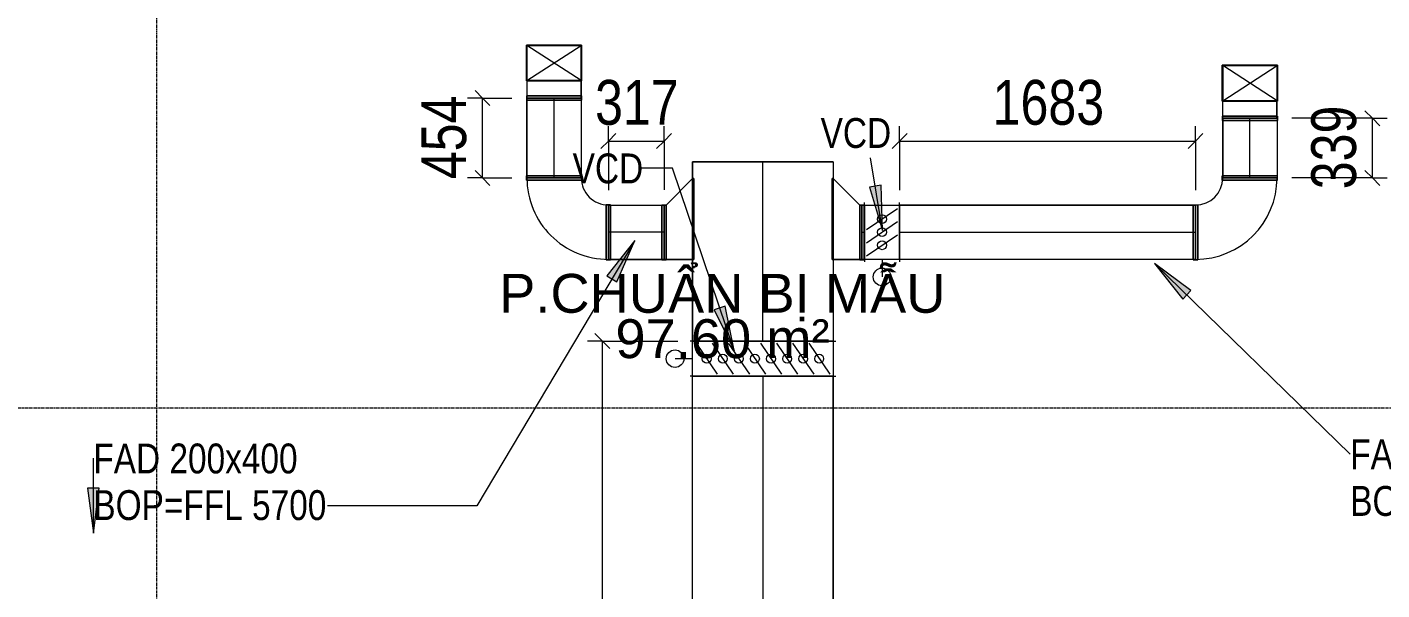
# Model space of a CAD drawing. Header units: millimetres. Extents: x -22227 to 20275, y 15053 to 61060.
# Drawn here: x -12936 to -5231, y 50403 to 53605 of the extents above; entities that cross this region are included whole.
import ezdxf

# ---------------------------------------------------------------- set-up
doc = ezdxf.new("R2010")
doc.units = ezdxf.units.MM
doc.linetypes.add('Grid Line', pattern=[22.225, 12.7, -3.175, 3.175, -3.175])
for name, color, linetype, lineweight in [('A-ANNO-DIMS', 7, 'Continuous', 9), ('A-ANNO-DIMS-170', 7, 'Continuous', 9), ('A-AREA-IDEN', 7, 'Continuous', 9), ('A-DETL-GENF', 7, 'Continuous', 5), ('G-ANNO-TEXT', 7, 'Continuous', 9), ('M-HVAC-DUCT', 7, 'Continuous', 18), ('M-HVAC-DUCT-CNTR', 7, 'Continuous', 5), ('S-GRID', 7, 'Continuous', 9)]:
    doc.layers.add(name, color=color, linetype=linetype, lineweight=lineweight)
doc.layers.add('M-HVAC-DUCT-ANNO', color=7, linetype='Continuous', lineweight=5, true_color=0x007f00)
doc.styles.add('Arial_3', font='arial.ttf', dxfattribs={"width": 0.8, "height": 255})
doc.styles.add('Arial_4', font='arial.ttf', dxfattribs={"height": 221})
doc.styles.add('Arial_5', font='arial.ttf', dxfattribs={"width": 0.8, "height": 170})
doc.dimstyles.new('AK_DIM_2_0_Arial_đỏ', dxfattribs={"dimscale": 304.8, "dimtxt": 260.166147, "dimasz": 0.278871, "dimexe": 0.278871, "dimexo": 0.278871, "dimgap": 0.055774, "dimtad": 1, "dimdec": 0, "dimzin": 0, "dimdsep": 46, "dimtxsty": 'Arial_3', "dimblk1": 'OBLIQUE', "dimblk2": 'OBLIQUE', "dimsah": 1, "dimcen": 0.09, "dimadec": 0, "dimazin": 0, "dimtfac": 1, "dimtdec": 4, "dimtix": 1, "dimtmove": 0, "dimatfit": 3, "dimfxl": 1, "dimtvp": 1, "dimtolj": 1, "dimtzin": 0, "dimarcsym": 2})

# ---------------------------------------------------------------- blocks, each defined once
blk = doc.blocks.new('VanGio_ChuNhat_TrucVit - VCD-1592545-MẶT BẰNG HỆ THỐNG GIÓ TƯƠI')
at = {"layer": 'A-DETL-GENF', "color": 4, "true_color": 0x00ffff}
for p, q in [((-100, 400), (-100, 415)), ((-100, 400), (100, 400)), ((-100, -400), (-100, 400)), ((100, 400), (100, 415)), ((100, 400), (100, -400)), ((-87.5, 260), (87.5, 380)), ((-87.5, 168.6), (87.5, 288.6)), ((-87.5, 77.1), (87.5, 197.1)), ((-87.5, -14.3), (87.5, 105.7)), ((-87.5, -105.7), (87.5, 14.3)), ((-87.5, -197.1), (87.5, -77.1)), ((-87.5, -288.6), (87.5, -168.6)), ((-87.5, -380), (87.5, -260)), ((100, -400), (-100, -400)), ((-100, -400), (-100, -415)), ((0, -400), (0, -500)), ((100, -400), (100, -415))]:
    blk.add_line(p, q, dxfattribs=at)
for centre, radius in [((0, 320), 25), ((0, 228.6), 25), ((0, 137.1), 25), ((0, 45.7), 25), ((0, -45.7), 25), ((0, -137.1), 25), ((0, -228.6), 25), ((0, -320), 25), ((0, -500), 50)]:
    blk.add_circle(centre, radius, dxfattribs=at)
blk = doc.blocks.new('ChanRe_ChuNhat_NepC1 - Standard-2542380-MẶT BẰNG HỆ THỐNG GIÓ TƯƠI')
at = {"layer": 'M-HVAC-DUCT', "color": 4, "true_color": 0x00ffff}
for p, q in [((0, 304.5), (-6.096, 304.5)), ((-6.096, -154.5), (-6.096, 304.5)), ((-6.096, 304.5), (-6.096, -154.5)), ((-6.096, 304.5), (0, 304.5)), ((150, 154.5), (0, 304.5)), ((150, 154.5), (0, 304.5)), ((150, -156.5), (150, 156.5)), ((150, 156.5), (150, -156.5)), ((162.5, 156.5), (150, 156.5)), ((162.5, 156.5), (150, 156.5)), ((150, 154.5), (150, -154.5)), ((150, -154.5), (150, 154.5)), ((150, -154.5), (150, 154.5)), ((150, 154.5), (150, -154.5)), ((162.5, 154.5), (150, 154.5)), ((162.5, 154.5), (150, 154.5)), ((162.5, -156.5), (162.5, 156.5)), ((162.5, 156.5), (162.5, -156.5)), ((175, 156.5), (162.5, 156.5)), ((175, 156.5), (162.5, 156.5)), ((162.5, -156.5), (162.5, 156.5)), ((162.5, 156.5), (162.5, -156.5)), ((162.5, -154.5), (162.5, 154.5)), ((162.5, 154.5), (162.5, -154.5)), ((175, 154.5), (162.5, 154.5)), ((175, 154.5), (162.5, 154.5)), ((162.5, -154.5), (162.5, 154.5)), ((162.5, 154.5), (162.5, -154.5)), ((175, -156.5), (175, 156.5)), ((175, 156.5), (175, -156.5)), ((175, -154.5), (175, 154.5)), ((175, 154.5), (175, -154.5)), ((-6.096, -154.5), (150, -154.5)), ((150, -154.5), (-6.096, -154.5)), ((150, -154.5), (162.5, -154.5)), ((162.5, -154.5), (150, -154.5)), ((150, -156.5), (162.5, -156.5)), ((162.5, -156.5), (150, -156.5)), ((162.5, -154.5), (175, -154.5)), ((175, -154.5), (162.5, -154.5)), ((162.5, -156.5), (175, -156.5)), ((175, -156.5), (162.5, -156.5))]:
    blk.add_line(p, q, dxfattribs=at)
blk = doc.blocks.new('Cut_ChuNhat_NepC1 - 1 W-2211505-MẶT BẰNG HỆ THỐNG GIÓ TƯƠI')
at = {"layer": 'M-HVAC-DUCT', "color": 4, "true_color": 0x00ffff}
for p, q in [((-156.5, 321.5), (156.5, 321.5)), ((156.5, 321.5), (-156.5, 321.5)), ((-156.5, 321.5), (-156.5, 296.5)), ((-156.5, 296.5), (-156.5, 321.5)), ((-154.5, 309), (154.5, 309)), ((154.5, 309), (-154.5, 309)), ((156.5, 296.5), (156.5, 321.5)), ((156.5, 296.5), (156.5, 321.5)), ((-156.5, 296.5), (156.5, 296.5)), ((156.5, 296.5), (-156.5, 296.5)), ((-321.5, -156.5), (-321.5, 156.5)), ((-321.5, 156.5), (-321.5, -156.5)), ((-321.5, 156.5), (-296.5, 156.5)), ((-321.5, 156.5), (-296.5, 156.5)), ((-309, 154.5), (-309, -154.5)), ((-309, -154.5), (-309, 154.5)), ((-296.5, -156.5), (-296.5, 156.5)), ((-296.5, 156.5), (-296.5, -156.5)), ((-296.5, -156.5), (-321.5, -156.5)), ((-321.5, -156.5), (-296.5, -156.5))]:
    blk.add_line(p, q, dxfattribs=at)
for radius in [154.5, 154.5, 463.5, 463.5]:
    blk.add_arc((-309, 309), radius, 270, 0, dxfattribs=at)
blk = doc.blocks.new('Cut_ChuNhat_NepC1 - 1 W-2212403-MẶT BẰNG HỆ THỐNG GIÓ TƯƠI')
at = {"layer": 'M-HVAC-DUCT', "color": 4, "true_color": 0x00ffff}
for p, q in [((-9782.4, 53502.7), (-10095.4, 53502.7)), ((-10095.4, 53502.7), (-10095.4, 53298.7)), ((-10095.4, 53298.7), (-10095.4, 53502.7)), ((-10095.4, 53502.7), (-9782.4, 53502.7)), ((-9784.4, 53500.7), (-10093.4, 53500.7)), ((-10093.4, 53300.7), (-10093.4, 53500.7)), ((-10093.4, 53500.7), (-9784.4, 53500.7)), ((-10093.4, 53500.7), (-10093.4, 53200.7)), ((-9784.4, 53500.7), (-9784.4, 53300.7)), ((-9784.4, 53500.7), (-9784.4, 53200.7)), ((-9782.4, 53298.7), (-9782.4, 53502.7)), ((-9782.4, 53502.7), (-9782.4, 53298.7)), ((-10095.4, 53298.7), (-9782.4, 53298.7)), ((-9782.4, 53298.7), (-10095.4, 53298.7)), ((-9784.4, 53300.7), (-10093.4, 53300.7)), ((-10093.4, 53300.7), (-10093.4, 53200.7)), ((-9784.4, 53200.7), (-9784.4, 53300.7)), ((-9782.4, 53213.2), (-10095.4, 53213.2)), ((-10095.4, 53213.2), (-9782.4, 53213.2)), ((-10095.4, 53213.2), (-10095.4, 53188.2)), ((-10095.4, 53213.2), (-10095.4, 53188.2)), ((-9782.4, 53188.2), (-10095.4, 53188.2)), ((-10095.4, 53188.2), (-9782.4, 53188.2)), ((-9784.4, 53200.7), (-10093.4, 53200.7)), ((-10093.4, 53200.7), (-9784.4, 53200.7)), ((-9782.4, 53188.2), (-9782.4, 53213.2)), ((-9782.4, 53213.2), (-9782.4, 53188.2))]:
    blk.add_line(p, q, dxfattribs=at)
blk = doc.blocks.new('ChanRe_ChuNhat_NepC1 - Standard-2542615-MẶT BẰNG HỆ THỐNG GIÓ TƯƠI')
at = {"layer": 'M-HVAC-DUCT', "color": 4, "true_color": 0x00ffff}
for p, q in [((150, 154.5), (-6.096, 154.5)), ((-6.096, 154.5), (150, 154.5)), ((-6.096, 154.5), (-6.096, -304.5)), ((-6.096, -304.5), (-6.096, 154.5)), ((150, 156.5), (150, -156.5)), ((150, -156.5), (150, 156.5)), ((162.5, 156.5), (150, 156.5)), ((150, 156.5), (162.5, 156.5)), ((150, 154.5), (150, -154.5)), ((150, -154.5), (150, 154.5)), ((150, 154.5), (150, -154.5)), ((150, -154.5), (150, 154.5)), ((162.5, 154.5), (150, 154.5)), ((150, 154.5), (162.5, 154.5)), ((162.5, 156.5), (162.5, -156.5)), ((162.5, -156.5), (162.5, 156.5)), ((175, 156.5), (162.5, 156.5)), ((162.5, 156.5), (175, 156.5)), ((162.5, 156.5), (162.5, -156.5)), ((162.5, -156.5), (162.5, 156.5)), ((162.5, 154.5), (162.5, -154.5)), ((162.5, -154.5), (162.5, 154.5)), ((175, 154.5), (162.5, 154.5)), ((162.5, 154.5), (175, 154.5)), ((162.5, 154.5), (162.5, -154.5)), ((162.5, -154.5), (162.5, 154.5)), ((175, 156.5), (175, -156.5)), ((175, -156.5), (175, 156.5)), ((175, 154.5), (175, -154.5)), ((175, -154.5), (175, 154.5)), ((0, -304.5), (150, -154.5)), ((0, -304.5), (150, -154.5)), ((150, -154.5), (162.5, -154.5)), ((150, -154.5), (162.5, -154.5)), ((150, -156.5), (162.5, -156.5)), ((150, -156.5), (162.5, -156.5)), ((162.5, -154.5), (175, -154.5)), ((162.5, -154.5), (175, -154.5)), ((162.5, -156.5), (175, -156.5)), ((162.5, -156.5), (175, -156.5)), ((-6.096, -304.5), (0, -304.5)), ((0, -304.5), (-6.096, -304.5))]:
    blk.add_line(p, q, dxfattribs=at)
blk = doc.blocks.new('VanGio_ChuNhat_TrucVit - VCD-2542686-MẶT BẰNG HỆ THỐNG GIÓ TƯƠI')
at = {"layer": 'A-DETL-GENF', "color": 4, "true_color": 0x00ffff}
for p, q in [((-100, 154.5), (-100, 169.5)), ((-100, 154.5), (100, 154.5)), ((-100, -154.5), (-100, 154.5)), ((100, 154.5), (100, 169.5)), ((100, 154.5), (100, -154.5)), ((-87.5, 14.5), (87.5, 134.5)), ((-87.5, -60), (87.5, 60)), ((-87.5, -134.5), (87.5, -14.5)), ((100, -154.5), (-100, -154.5)), ((-100, -154.5), (-100, -169.5)), ((0, -154.5), (0, -254.5)), ((100, -154.5), (100, -169.5))]:
    blk.add_line(p, q, dxfattribs=at)
for centre, radius in [((0, 74.5), 25), ((0, 0), 25), ((0, -74.5), 25), ((0, -254.5), 50)]:
    blk.add_circle(centre, radius, dxfattribs=at)
blk = doc.blocks.new('AK-SGS-M3-Hrvt_rvt-1-MẶT BẰNG HỆ THỐNG GIÓ TƯƠI')
at = {"layer": 'M-HVAC-DUCT', "color": 4, "true_color": 0x00ffff}
for p, q in [((-10093.4, 53200.7), (-9784.4, 53200.7)), ((-9784.4, 53200.7), (-10093.4, 53200.7)), ((-10093.4, 52747.1), (-10093.4, 53200.7)), ((-10093.4, 53200.7), (-10093.4, 52747.1)), ((-9784.4, 53200.7), (-9784.4, 52747.1)), ((-9784.4, 53200.7), (-9784.4, 52747.1)), ((-6136.3, 53086.2), (-5827.3, 53086.2)), ((-5827.3, 53086.2), (-6136.3, 53086.2)), ((-6136.3, 52747.1), (-6136.3, 53086.2)), ((-6136.3, 53086.2), (-6136.3, 52747.1)), ((-5827.3, 53086.2), (-5827.3, 52747.1)), ((-5827.3, 53086.2), (-5827.3, 52747.1)), ((-9150.8, 52838.4), (-8350.8, 52838.4)), ((-8350.8, 52838.4), (-9150.8, 52838.4)), ((-9150.8, 51818.4), (-9150.8, 52838.4)), ((-9150.8, 52838.4), (-9150.8, 51818.4)), ((-8350.8, 52838.4), (-8350.8, 51818.4)), ((-8350.8, 52838.4), (-8350.8, 51818.4)), ((-10093.4, 52747.1), (-9784.4, 52747.1)), ((-9784.4, 52747.1), (-10093.4, 52747.1)), ((-9150.8, 52742.6), (-9144.7, 52742.6)), ((-9150.8, 52742.6), (-9150.8, 52283.6)), ((-9150.8, 52742.6), (-9150.8, 52283.6)), ((-9144.7, 52742.6), (-9150.8, 52742.6)), ((-9144.7, 52742.6), (-9144.7, 52283.6)), ((-9144.7, 52283.6), (-9144.7, 52742.6)), ((-8356.9, 52742.6), (-8350.8, 52742.6)), ((-8356.9, 52283.6), (-8356.9, 52742.6)), ((-8356.9, 52742.6), (-8356.9, 52283.6)), ((-8350.8, 52742.6), (-8356.9, 52742.6)), ((-8350.8, 52283.6), (-8350.8, 52742.6)), ((-8350.8, 52742.6), (-8350.8, 52283.6)), ((-6136.3, 52747.1), (-5827.3, 52747.1)), ((-5827.3, 52747.1), (-6136.3, 52747.1)), ((-9629.9, 52283.6), (-9629.9, 52592.6)), ((-9629.9, 52592.6), (-9629.9, 52283.6)), ((-9629.9, 52592.6), (-9313.3, 52592.6)), ((-9629.9, 52592.6), (-9313.3, 52592.6)), ((-9313.3, 52283.6), (-9313.3, 52592.6)), ((-9313.3, 52592.6), (-9313.3, 52283.6)), ((-8188.3, 52592.6), (-8188.3, 52283.6)), ((-8188.3, 52283.6), (-8188.3, 52592.6)), ((-8188.3, 52592.6), (-8173.6, 52592.6)), ((-8173.6, 52592.6), (-8188.3, 52592.6)), ((-8173.6, 52592.6), (-8173.6, 52283.6)), ((-8173.6, 52283.6), (-8173.6, 52592.6)), ((-7973.6, 52592.6), (-7973.6, 52283.6)), ((-7973.6, 52283.6), (-7973.6, 52592.6)), ((-7973.6, 52592.6), (-6290.8, 52592.6)), ((-6290.8, 52592.6), (-7973.6, 52592.6)), ((-6290.8, 52592.6), (-6290.8, 52283.6)), ((-6290.8, 52283.6), (-6290.8, 52592.6)), ((-9313.3, 52283.6), (-9629.9, 52283.6)), ((-9629.9, 52283.6), (-9313.3, 52283.6)), ((-9144.7, 52283.6), (-9150.8, 52283.6)), ((-9150.8, 52283.6), (-9144.7, 52283.6)), ((-8350.8, 52283.6), (-8356.9, 52283.6)), ((-8356.9, 52283.6), (-8350.8, 52283.6)), ((-8173.6, 52283.6), (-8188.3, 52283.6)), ((-8173.6, 52283.6), (-8188.3, 52283.6)), ((-6290.8, 52283.6), (-7973.6, 52283.6)), ((-6290.8, 52283.6), (-7973.6, 52283.6)), ((-9150.8, 51818.4), (-8350.8, 51818.4)), ((-8350.8, 51818.4), (-9150.8, 51818.4)), ((-8350.8, 51618.4), (-9150.8, 51618.4)), ((-9150.8, 51618.4), (-8350.8, 51618.4)), ((-9150.8, 47136.9), (-9150.8, 51618.4)), ((-9150.8, 47136.9), (-9150.8, 51618.4)), ((-8350.8, 51618.4), (-8350.8, 47136.9)), ((-8350.8, 47136.9), (-8350.8, 51618.4))]:
    blk.add_line(p, q, dxfattribs=at)
at = {"layer": 'M-HVAC-DUCT-ANNO', "color": 4, "true_color": 0x00ffff}
for p, q in [((-9784.4, 53500.7), (-10093.4, 53500.7)), ((-10093.4, 53500.7), (-10093.4, 53300.7)), ((-10093.4, 53300.7), (-9784.4, 53500.7)), ((-9784.4, 53300.7), (-10093.4, 53500.7)), ((-9784.4, 53300.7), (-9784.4, 53500.7)), ((-5827.3, 53386.2), (-6136.3, 53386.2)), ((-6136.3, 53386.2), (-6136.3, 53186.2)), ((-6136.3, 53186.2), (-5827.3, 53386.2)), ((-5827.3, 53186.2), (-6136.3, 53386.2)), ((-5827.3, 53186.2), (-5827.3, 53386.2)), ((-10093.4, 53300.7), (-9784.4, 53300.7)), ((-6136.3, 53186.2), (-5827.3, 53186.2))]:
    blk.add_line(p, q, dxfattribs=at)
at = {"layer": 'M-HVAC-DUCT-CNTR', "color": 4, "true_color": 0x00ffff}
for p, q in [((-9938.9, 52747.1), (-9938.9, 53200.7)), ((-5981.8, 52747.1), (-5981.8, 53086.2)), ((-8750.8, 51818.4), (-8750.8, 52838.4)), ((-9313.3, 52438.1), (-9629.9, 52438.1)), ((-8188.3, 52438.1), (-8173.6, 52438.1)), ((-7973.6, 52438.1), (-6290.8, 52438.1)), ((-8750.8, 51618.4), (-8750.8, 47136.9))]:
    blk.add_line(p, q, dxfattribs=at)
at = {"layer": 'M-HVAC-DUCT', "color": 4, "lineweight": 18, "true_color": 0x00ffff}
for name, p in [('Cut_ChuNhat_NepC1 - 1 W-2212403-MẶT BẰNG HỆ THỐNG GIÓ TƯƠI', (0, 0)), ('Cut_ChuNhat_NepC1 - 1 W-2212403-MẶT BẰNG HỆ THỐNG GIÓ TƯƠI', (3957, -114.6)), ('Cut_ChuNhat_NepC1 - 1 W-2211505-MẶT BẰNG HỆ THỐNG GIÓ TƯƠI', (-5981.8, 52438.1)), ('VanGio_ChuNhat_TrucVit - VCD-2542686-MẶT BẰNG HỆ THỐNG GIÓ TƯƠI', (-8073.6, 52438.1))]:
    blk.add_blockref(name, p, dxfattribs=at)
at = {"layer": 'M-HVAC-DUCT', "color": 4, "lineweight": 18, "true_color": 0x00ffff, "rotation": 270.0000000000001}
for name, p in [('Cut_ChuNhat_NepC1 - 1 W-2211505-MẶT BẰNG HỆ THỐNG GIÓ TƯƠI', (-9938.9, 52438.1)), ('VanGio_ChuNhat_TrucVit - VCD-1592545-MẶT BẰNG HỆ THỐNG GIÓ TƯƠI', (-8750.8, 51718.4))]:
    blk.add_blockref(name, p, dxfattribs=at)
at = {"layer": 'M-HVAC-DUCT', "color": 4, "lineweight": 18, "true_color": 0x00ffff, "extrusion": (0, 0, -1)}
blk.add_blockref('ChanRe_ChuNhat_NepC1 - Standard-2542380-MẶT BẰNG HỆ THỐNG GIÓ TƯƠI', (9150.8, 52438.1), dxfattribs=at)
at = {"layer": 'M-HVAC-DUCT', "color": 4, "lineweight": 18, "true_color": 0x00ffff, "extrusion": (0, 0, -1), "rotation": 180}
blk.add_blockref('ChanRe_ChuNhat_NepC1 - Standard-2542615-MẶT BẰNG HỆ THỐNG GIÓ TƯƠI', (8350.8, 52438.1), dxfattribs=at)
blk = doc.blocks.new('DIMBLOCK34-MẶT BẰNG HỆ THỐNG GIÓ TƯƠI')
at = {"layer": 'A-ANNO-DIMS-170', "color": 1, "true_color": 0xff0000}
for p, q in [((-9664.2, 51818.4), (-9706.7, 51860.9)), ((-9664.2, 51818.4), (-9749.2, 51818.4)), ((-9664.2, 47136.9), (-9664.2, 51818.4)), ((-9664.2, 51818.4), (-9621.7, 51775.9)), ((-9664.2, 51818.4), (-9235.8, 51818.4)), ((-9664.2, 47136.9), (-9706.7, 47179.4)), ((-9664.2, 47136.9), (-9749.2, 47136.9)), ((-9664.2, 47136.9), (-9621.7, 47094.4)), ((-9664.2, 47136.9), (-8435.8, 47136.9))]:
    blk.add_line(p, q, dxfattribs=at)
at = {"layer": 'A-ANNO-DIMS-170', "color": 0, "insert": (-10012.2, 49165.5), "char_height": 255, "width": 749.279, "attachment_point": 1, "rotation": 90, "line_spacing_factor": 0.941778, "style": 'Arial_3'}
blk.add_mtext('4682', dxfattribs=at)
blk = doc.blocks.new('_Oblique')
at = {"color": 0, "linetype": 'ByBlock', "lineweight": -2}
blk.add_line((-0.5, -0.5), (0.5, 0.5), dxfattribs=at)
blk = doc.blocks.new('DIMBLOCK35-MẶT BẰNG HỆ THỐNG GIÓ TƯƠI')
at = {"layer": 'A-ANNO-DIMS-170', "color": 1, "true_color": 0xff0000}
for p, q in [((-7973.6, 52956.2), (-7973.6, 53041.2)), ((-6290.8, 52956.2), (-6290.8, 53041.2)), ((-7973.6, 52956.2), (-8016.1, 52913.7)), ((-7973.6, 52956.2), (-7931.1, 52998.7)), ((-7973.6, 52956.2), (-6290.8, 52956.2)), ((-7973.6, 52956.2), (-7973.6, 52677.6)), ((-6290.8, 52956.2), (-6333.3, 52913.7)), ((-6290.8, 52956.2), (-6248.3, 52998.7)), ((-6290.8, 52956.2), (-6290.8, 52677.6))]:
    blk.add_line(p, q, dxfattribs=at)
at = {"layer": 'A-ANNO-DIMS-170', "color": 0, "insert": (-7444.4, 53304.3), "char_height": 255, "width": 749.279, "attachment_point": 1, "line_spacing_factor": 0.941778, "style": 'Arial_3'}
blk.add_mtext('1683', dxfattribs=at)
blk = doc.blocks.new('DIMBLOCK36-MẶT BẰNG HỆ THỐNG GIÓ TƯƠI')
at = {"layer": 'A-ANNO-DIMS-170', "color": 1, "true_color": 0xff0000}
for p, q in [((-9629.9, 52956.2), (-9629.9, 53041.2)), ((-9313.3, 52956.2), (-9313.3, 53041.2)), ((-9629.9, 52956.2), (-9672.4, 52913.7)), ((-9629.9, 52956.2), (-9587.4, 52998.7)), ((-9629.9, 52956.2), (-9313.3, 52956.2)), ((-9629.9, 52956.2), (-9629.9, 52677.6)), ((-9313.3, 52956.2), (-9355.8, 52913.7)), ((-9313.3, 52956.2), (-9270.8, 52998.7)), ((-9313.3, 52956.2), (-9313.3, 52679.6))]:
    blk.add_line(p, q, dxfattribs=at)
at = {"layer": 'A-ANNO-DIMS-170', "color": 0, "insert": (-9705.7, 53304.3), "char_height": 255, "width": 561.959, "attachment_point": 1, "line_spacing_factor": 0.941778, "style": 'Arial_3'}
blk.add_mtext('317', dxfattribs=at)
blk = doc.blocks.new('DIMBLOCK37-MẶT BẰNG HỆ THỐNG GIÓ TƯƠI')
at = {"layer": 'A-ANNO-DIMS-170', "color": 1, "true_color": 0xff0000}
for p, q in [((-5284.8, 53086.2), (-5327.3, 53128.7)), ((-5284.8, 53086.2), (-5742.3, 53086.2)), ((-5284.8, 52747.1), (-5284.8, 53086.2)), ((-5284.8, 53086.2), (-5242.3, 53043.7)), ((-5284.8, 53086.2), (-5199.8, 53086.2)), ((-5284.8, 52747.1), (-5327.3, 52789.6)), ((-5284.8, 52747.1), (-5742.3, 52747.1)), ((-5284.8, 52747.1), (-5242.3, 52704.6)), ((-5284.8, 52747.1), (-5199.8, 52747.1))]:
    blk.add_line(p, q, dxfattribs=at)
at = {"layer": 'A-ANNO-DIMS-170', "color": 0, "insert": (-5632.8, 52682.5), "char_height": 255, "width": 561.959, "attachment_point": 1, "rotation": 90, "line_spacing_factor": 0.941778, "style": 'Arial_3'}
blk.add_mtext('339', dxfattribs=at)
blk = doc.blocks.new('DIMBLOCK38-MẶT BẰNG HỆ THỐNG GIÓ TƯƠI')
at = {"layer": 'A-ANNO-DIMS-170', "color": 1, "true_color": 0xff0000}
for p, q in [((-10346, 53200.7), (-10431, 53200.7)), ((-10346, 53200.7), (-10388.5, 53243.2)), ((-10346, 52747.1), (-10346, 53200.7)), ((-10346, 53200.7), (-10303.5, 53158.2)), ((-10346, 53200.7), (-10178.4, 53200.7)), ((-10346, 52747.1), (-10388.5, 52789.6)), ((-10346, 52747.1), (-10431, 52747.1)), ((-10346, 52747.1), (-10303.5, 52704.6)), ((-10346, 52747.1), (-10178.4, 52747.1))]:
    blk.add_line(p, q, dxfattribs=at)
at = {"layer": 'A-ANNO-DIMS-170', "color": 0, "insert": (-10694, 52739.8), "char_height": 255, "width": 561.959, "attachment_point": 1, "rotation": 90, "line_spacing_factor": 0.941778, "style": 'Arial_3'}
blk.add_mtext('454', dxfattribs=at)

msp = doc.modelspace()

# ---------------------------------------------------------------- hatches: boundary and pattern name
at = {"layer": 'G-ANNO-TEXT', "true_color": 0xff0000}
for points in [[(-8071.1, 52448.5), (-8079.2, 52705.5), (-8145.5, 52694.7)], [(-9479.4, 52391.1), (-9638.8, 52189.3), (-9581.1, 52154.9)], [(-6523.1, 52259.4), (-6363.8, 52057.4), (-6317, 52105.5)], [(-8915.3, 51764.9), (-8965, 52017.3), (-9028.7, 51995.8)], [(-12559.3, 50725.9), (-12525.8, 50980.9), (-12592.9, 50980.9)]]:
    msp.add_hatch(color=1, dxfattribs=at).paths.add_polyline_path(points)

# ---------------------------------------------------------------- linework, layer by layer
at = {"layer": 'G-ANNO-TEXT', "color": 1, "true_color": 0xff0000}
for p, q in [((-8071.1, 52448.5), (-8138.9, 52862)), ((-9265.3, 52802.2), (-9446.4, 52802.2)), ((-8915.3, 51764.9), (-9265.3, 52802.2)), ((-8079.2, 52705.5), (-8145.5, 52694.7)), ((-8071.1, 52448.5), (-8079.2, 52705.5)), ((-8145.5, 52694.7), (-8071.1, 52448.5)), ((-9479.4, 52391.1), (-10378.9, 50882.2)), ((-9479.4, 52391.1), (-9638.8, 52189.3)), ((-9581.1, 52154.9), (-9479.4, 52391.1)), ((-6523.1, 52259.4), (-6363.8, 52057.4)), ((-6317, 52105.5), (-6523.1, 52259.4)), ((-6523.1, 52259.4), (-5410.7, 51175.9)), ((-9638.8, 52189.3), (-9581.1, 52154.9)), ((-6363.8, 52057.4), (-6317, 52105.5)), ((-8965, 52017.3), (-9028.7, 51995.8)), ((-8915.3, 51764.9), (-8965, 52017.3)), ((-9028.7, 51995.8), (-8915.3, 51764.9)), ((-12559.3, 50725.9), (-12559.3, 51152.1)), ((-12525.8, 50980.9), (-12592.9, 50980.9)), ((-12592.9, 50980.9), (-12559.3, 50725.9)), ((-12559.3, 50725.9), (-12525.8, 50980.9)), ((-10378.9, 50882.2), (-11227.9, 50882.2))]:
    msp.add_line(p, q, dxfattribs=at)
at = {"layer": 'S-GRID', "linetype": 'Grid Line'}
for p, q in [((-12198.6, 15335.3), (-12198.6, 59870.5)), ((20274.5, 51436.9), (-21036.6, 51436.9))]:
    msp.add_line(p, q, dxfattribs=at)

# ---------------------------------------------------------------- block references
at = {"lineweight": 5}
msp.add_blockref('AK-SGS-M3-Hrvt_rvt-1-MẶT BẰNG HỆ THỐNG GIÓ TƯƠI', (0, 0), dxfattribs=at)

# ---------------------------------------------------------------- texts
at = {"layer": 'A-AREA-IDEN', "char_height": 221, "line_spacing_factor": 0.936439, "style": 'Arial_4'}
for s, insert, width, attachment_point in [('\\pxqc,t9.76923,19.53846,29.30769,39.07692,48.84615,58.61538,68.38462,78.15385,87.92308,97.69231,107.46154,117.23077,127,136.76923,146.53846,156.30769,166.07692,175.84615,185.61538,195.38462,205.15385,214.92308,224.69231,234.46154,244.23077,254,263.76923,273.53846,283.30769,293.07692,302.84615,312.61538;{P.CHUẨN BỊ MẪU}', (-8982.1, 51930.9), 2507.5, 8), ('\\pxqc,t9.76923,19.53846,29.30769,39.07692,48.84615,58.61538,68.38462,78.15385,87.92308,97.69231,107.46154,117.23077,127,136.76923,146.53846,156.30769,166.07692,175.84615,185.61538,195.38462,205.15385,214.92308,224.69231,234.46154,244.23077,254,263.76923,273.53846,283.30769,293.07692,302.84615,312.61538;{97.60 m²}', (-8981.2, 51830.8), 1213.8, 5)]:
    msp.add_mtext(s, dxfattribs=dict(at, insert=insert, width=width, attachment_point=attachment_point))
at = {"layer": 'G-ANNO-TEXT', "color": 1, "true_color": 0xff0000, "char_height": 170, "attachment_point": 1, "line_spacing_factor": 0.936439, "style": 'Arial_5'}
for s, insert, width in [('\\pxt10.16,20.32,30.48,40.64,50.8,60.96,71.12,81.28,91.44,101.6,111.76,121.92,132.08,142.24,152.4,162.56,172.72,182.88,193.04,203.2,213.36,223.52,233.68,243.84,254,264.16,274.32,284.48,294.64,304.8,314.96,325.12;{VCD}', (-8422.9, 53087.4), 567.12), ('\\pxt10.16,20.32,30.48,40.64,50.8,60.96,71.12,81.28,91.44,101.6,111.76,121.92,132.08,142.24,152.4,162.56,172.72,182.88,193.04,203.2,213.36,223.52,233.68,243.84,254,264.16,274.32,284.48,294.64,304.8,314.96,325.12;{VCD}', (-9833.2, 52885.9), 567.12), ('\\pxt10.16,20.32,30.48,40.64,50.8,60.96,71.12,81.28,91.44,101.6,111.76,121.92,132.08,142.24,152.4,162.56,172.72,182.88,193.04,203.2,213.36,223.52,233.68,243.84,254,264.16,274.32,284.48,294.64,304.8,314.96,325.12;{FAD 200x400\\PBOP=FFL 5700}', (-5410.7, 51259.6), 2177.36), ('\\pxt10.16,20.32,30.48,40.64,50.8,60.96,71.12,81.28,91.44,101.6,111.76,121.92,132.08,142.24,152.4,162.56,172.72,182.88,193.04,203.2,213.36,223.52,233.68,243.84,254,264.16,274.32,284.48,294.64,304.8,314.96,325.12;{FAD 200x400\\PBOP=FFL 5700}', (-12559.3, 51235.8), 2177.36)]:
    msp.add_mtext(s, dxfattribs=dict(at, insert=insert, width=width))

# ---------------------------------------------------------------- dimensions: what is measured, and where the dimension line sits
at = {"layer": 'A-ANNO-DIMS', "color": 1, "true_color": 0xff0000}
for base, p1, p2, override, picture, middle in [((-10346, 53200.7), (-10093.4, 52747.1), (-10093.4, 53200.7), {"dimpost": '<>', "dimfxl": 453.680953}, 'DIMBLOCK38-MẶT BẰNG HỆ THỐNG GIÓ TƯƠI', (-10492.6, 52973.9)), ((-5284.8, 53086.2), (-5827.3, 52747.1), (-5827.3, 53086.2), {"dimpost": '<>', "dimfxl": 339.083901}, 'DIMBLOCK37-MẶT BẰNG HỆ THỐNG GIÓ TƯƠI', (-5432, 52916.6)), ((-9664.1554, 51818.4412), (-8350.7848, 47136.9373), (-9150.7848, 51818.4412), {"dimpost": '<>', "dimfxl": 4749.366107}, 'DIMBLOCK34-MẶT BẰNG HỆ THỐNG GIÓ TƯƠI', (-9811.3515, 49477.6892))]:
    dim = msp.add_linear_dim(base=base, p1=p1, p2=p2, angle=90, dimstyle='AK_DIM_2_0_Arial_đỏ', override=override, dxfattribs=at)
    dim.commit()
    dim.dimension.update_dxf_attribs({"geometry": picture, "text_midpoint": middle})
for base, p1, p2, override, picture, middle in [((-9313.3, 52956.2), (-9629.9, 52592.6), (-9313.3, 52594.6), {"dimpost": '<>', "dimfxl": 316.575874}, 'DIMBLOCK36-MẶT BẰNG HỆ THỐNG GIÓ TƯƠI', (-9471.6, 53103.5)), ((-6290.8, 52956.2), (-7973.6, 52592.6), (-6290.8, 52592.6), {"dimpost": '<>', "dimfxl": 1682.759064}, 'DIMBLOCK35-MẶT BẰNG HỆ THỐNG GIÓ TƯƠI', (-7132.2, 53103.5))]:
    dim = msp.add_linear_dim(base=base, p1=p1, p2=p2, dimstyle='AK_DIM_2_0_Arial_đỏ', override=override, dxfattribs=at)
    dim.commit()
    dim.dimension.update_dxf_attribs({"geometry": picture, "text_midpoint": middle})

doc.saveas('drawing.dxf')
